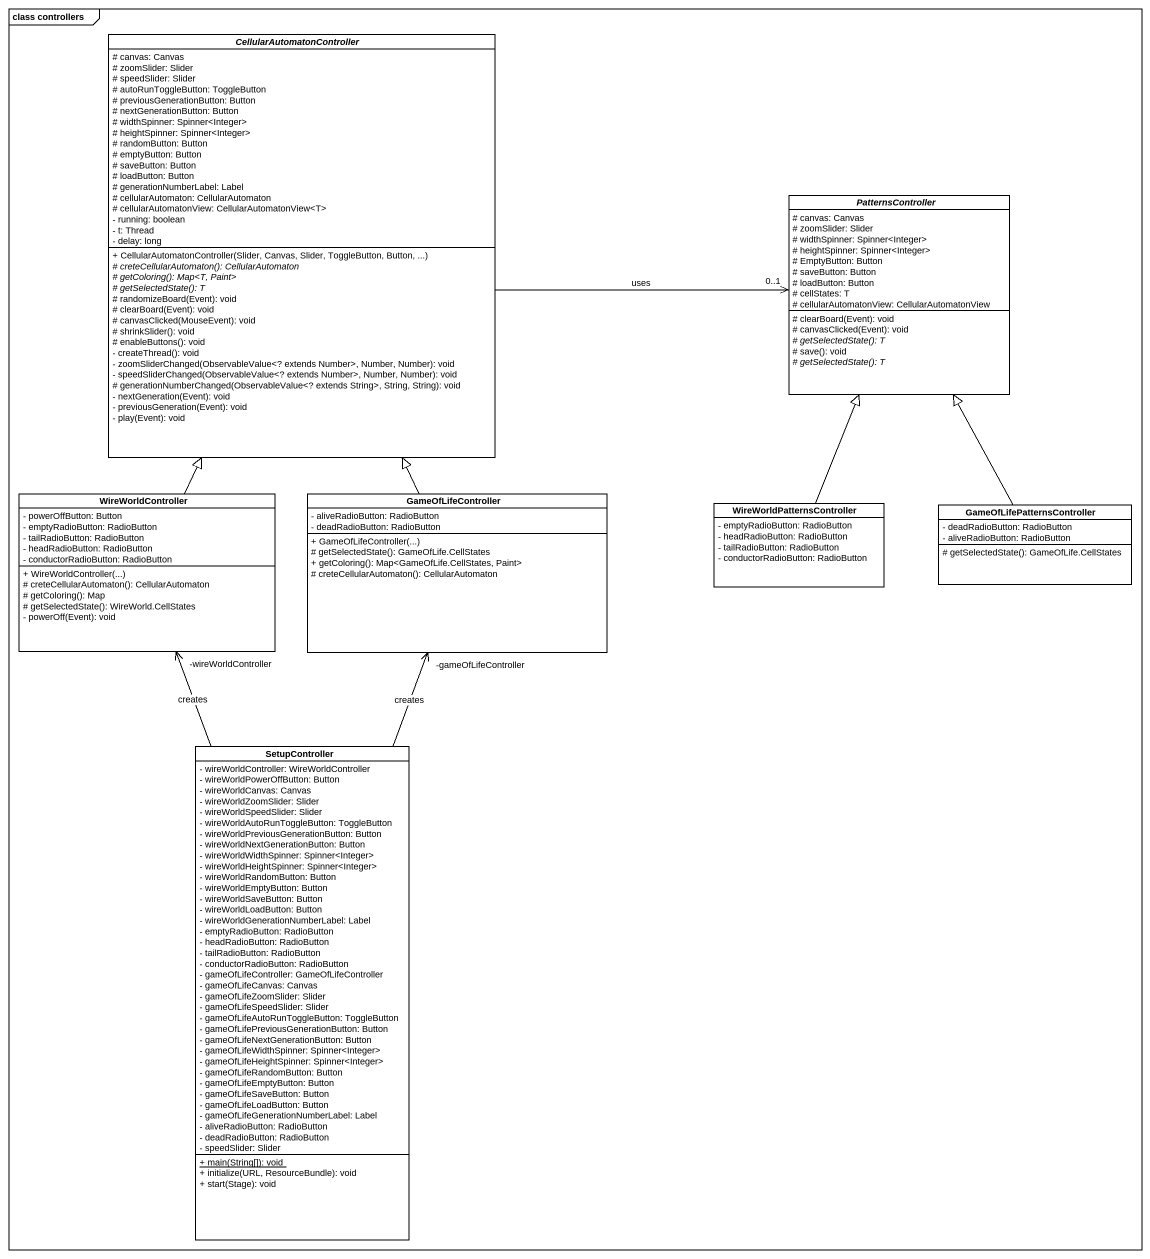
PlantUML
@startuml
mainframe class controllers
hide circle
hide empty members
skinparam classAttributeIconSize 0
abstract class CellularAutomatonController {
  # canvas: Canvas
  # zoomSlider: Slider
  # speedSlider: Slider
  # autoRunToggleButton: ToggleButton
  # previousGenerationButton: Button
  # nextGenerationButton: Button
  # widthSpinner: Spinner<Integer>
  # heightSpinner: Spinner<Integer>
  # randomButton: Button
  # emptyButton: Button
  # saveButton: Button
  # loadButton: Button
  # generationNumberLabel: Label
  # cellularAutomaton: CellularAutomaton
  # cellularAutomatonView: CellularAutomatonView<T>
  - running: boolean
  - t: Thread
  - delay: long
  + CellularAutomatonController(Slider, Canvas, Slider, ToggleButton, Button, ...)
  {abstract} # creteCellularAutomaton(): CellularAutomaton
  {abstract} # getColoring(): Map<T, Paint>
  {abstract} # getSelectedState(): T
  # randomizeBoard(Event): void
  # clearBoard(Event): void
  # canvasClicked(MouseEvent): void
  # shrinkSlider(): void
  # enableButtons(): void
  - createThread(): void
  - zoomSliderChanged(ObservableValue<? extends Number>, Number, Number): void
  - speedSliderChanged(ObservableValue<? extends Number>, Number, Number): void
  # generationNumberChanged(ObservableValue<? extends String>, String, String): void
  - nextGeneration(Event): void
  - previousGeneration(Event): void
  - play(Event): void
}
abstract class PatternsController {
  # canvas: Canvas
  # zoomSlider: Slider
  # widthSpinner: Spinner<Integer>
  # heightSpinner: Spinner<Integer>
  # EmptyButton: Button
  # saveButton: Button
  # loadButton: Button
  # cellStates: T
  # cellularAutomatonView: CellularAutomatonView
  # clearBoard(Event): void
  # canvasClicked(Event): void
  {abstract} # getSelectedState(): T
  # save(): void
  {abstract} # getSelectedState(): T
}
class WireWorldController {
  - powerOffButton: Button
  - emptyRadioButton: RadioButton
  - tailRadioButton: RadioButton
  - headRadioButton: RadioButton
  - conductorRadioButton: RadioButton
  + WireWorldController(...)
  # creteCellularAutomaton(): CellularAutomaton
  # getColoring(): Map
  # getSelectedState(): WireWorld.CellStates
  - powerOff(Event): void
}
class GameOfLifeController {
  - aliveRadioButton: RadioButton
  - deadRadioButton: RadioButton
  + GameOfLifeController(...)
  # getSelectedState(): GameOfLife.CellStates
  + getColoring(): Map<GameOfLife.CellStates, Paint>
  # creteCellularAutomaton(): CellularAutomaton
}
class WireWorldPatternsController {
  - emptyRadioButton: RadioButton
  - headRadioButton: RadioButton
  - tailRadioButton: RadioButton
  - conductorRadioButton: RadioButton
}
class GameOfLifePatternsController {
  - deadRadioButton: RadioButton
  - aliveRadioButton: RadioButton
  # getSelectedState(): GameOfLife.CellStates
}
class SetupController {
  - wireWorldController: WireWorldController
  - wireWorldPowerOffButton: Button
  - wireWorldCanvas: Canvas
  - wireWorldZoomSlider: Slider
  - wireWorldSpeedSlider: Slider
  - wireWorldAutoRunToggleButton: ToggleButton
  - wireWorldPreviousGenerationButton: Button
  - wireWorldNextGenerationButton: Button
  - wireWorldWidthSpinner: Spinner<Integer>
  - wireWorldHeightSpinner: Spinner<Integer>
  - wireWorldRandomButton: Button
  - wireWorldEmptyButton: Button
  - wireWorldSaveButton: Button
  - wireWorldLoadButton: Button
  - wireWorldGenerationNumberLabel: Label
  - emptyRadioButton: RadioButton
  - headRadioButton: RadioButton
  - tailRadioButton: RadioButton
  - conductorRadioButton: RadioButton
  - gameOfLifeController: GameOfLifeController
  - gameOfLifeCanvas: Canvas
  - gameOfLifeZoomSlider: Slider
  - gameOfLifeSpeedSlider: Slider
  - gameOfLifeAutoRunToggleButton: ToggleButton
  - gameOfLifePreviousGenerationButton: Button
  - gameOfLifeNextGenerationButton: Button
  - gameOfLifeWidthSpinner: Spinner<Integer>
  - gameOfLifeHeightSpinner: Spinner<Integer>
  - gameOfLifeRandomButton: Button
  - gameOfLifeEmptyButton: Button
  - gameOfLifeSaveButton: Button
  - gameOfLifeLoadButton: Button
  - gameOfLifeGenerationNumberLabel: Label
  - aliveRadioButton: RadioButton
  - deadRadioButton: RadioButton
  - speedSlider: Slider
  {static} + main(String[]): void
  + initialize(URL, ResourceBundle): void
  + start(Stage): void
}
CellularAutomatonController -right-> "0..1" PatternsController : uses
WireWorldController -up-|> CellularAutomatonController
GameOfLifeController -up-|> CellularAutomatonController
WireWorldPatternsController -up-|> PatternsController
GameOfLifePatternsController -up-|> PatternsController
SetupController -up-> "-wireWorldController" WireWorldController : creates
SetupController -up-> "-gameOfLifeController" GameOfLifeController : creates
@enduml
